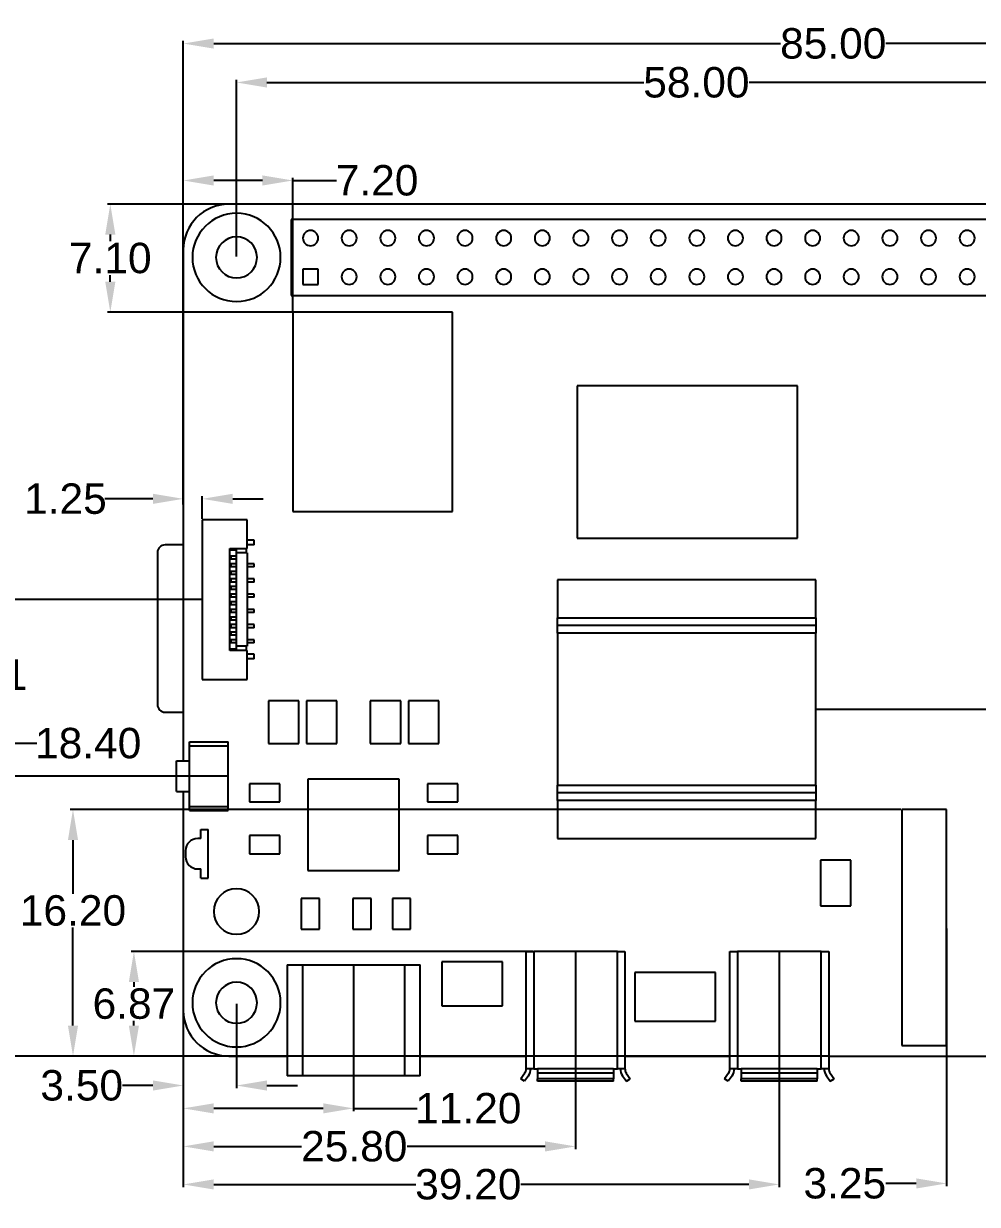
# Model space of a CAD drawing. Header units: millimetres. Extents: x 18 to 219, y -42 to 36.
# Drawn here: x 84.8 to 147.5, y -41.8 to 35.8 of the extents above; entities that cross this region are included whole.
import ezdxf

# ---------------------------------------------------------------- set-up
doc = ezdxf.new("R2010")
doc.units = ezdxf.units.MM
doc.header["$MEASUREMENT"] = 0
doc.styles.get("Standard").update_dxf_attribs({"font": 'arial.ttf'})
doc.dimstyles.get("Standard").update_dxf_attribs({"dimtxt": 2, "dimasz": 2, "dimexe": 0.18, "dimexo": 0.0625, "dimgap": 0.09, "dimtad": 0, "dimtih": 1, "dimtoh": 1, "dimzin": 0, "dimdsep": 46, "dimtxsty": 'Standard', "dimcen": 0.09, "dimadec": 0, "dimazin": 0, "dimtfac": 1, "dimtofl": 0, "dimtmove": 0, "dimatfit": 3, "dimfxl": 1, "dimtolj": 1, "dimtzin": 0, "dimarcsym": 0})

# ---------------------------------------------------------------- blocks, each defined once
blk = doc.blocks.new('*D5')
at = {"color": 0, "lineweight": -2}
for p, q in [((118.239, -25.193), (91.827, -25.193)), ((92.007, -27.193), (92.007, -27.515)), ((92.007, -30.059), (92.007, -29.737)), ((110.764, -32.059), (91.827, -32.059))]:
    blk.add_line(p, q, dxfattribs=at)
at = {"color": 0}
for points in [[(92.341, -27.193), (91.674, -27.193), (92.007, -25.193)], [(91.674, -30.059), (92.341, -30.059), (92.007, -32.059)]]:
    blk.add_solid(points, dxfattribs=at)
at = {"layer": 'Defpoints', "color": 0}
for p in [(118.301, -25.193), (92.007, -32.059), (110.826, -32.059)]:
    blk.add_point(p, dxfattribs=at)
at = {"color": 0, "insert": (92.007, -28.626), "char_height": 2, "attachment_point": 5}
blk.add_mtext('\\A1;6.87', dxfattribs=at)
blk = doc.blocks.new('*D6')
at = {"color": 0, "lineweight": -2}
for p, q in [((95.256, -25.256), (95.256, -38.18)), ((121.051, -25.256), (121.051, -38.18)), ((97.256, -38), (103.022, -38)), ((119.051, -38), (109.978, -38))]:
    blk.add_line(p, q, dxfattribs=at)
at = {"color": 0}
for points in [[(97.256, -37.667), (97.256, -38.333), (95.256, -38)], [(119.051, -38.333), (119.051, -37.667), (121.051, -38)]]:
    blk.add_solid(points, dxfattribs=at)
at = {"layer": 'Defpoints', "color": 0}
for p in [(95.256, -25.193), (121.051, -25.193), (95.256, -38)]:
    blk.add_point(p, dxfattribs=at)
at = {"color": 0, "insert": (106.5, -38), "char_height": 2, "attachment_point": 5}
blk.add_mtext('\\A1;25.80', dxfattribs=at)
blk = doc.blocks.new('*D7')
at = {"color": 0, "lineweight": -2}
for p, q in [((95.256, -25.256), (95.256, -40.68)), ((134.451, -25.256), (134.451, -40.68)), ((97.256, -40.5), (110.54, -40.5)), ((132.451, -40.5), (117.46, -40.5))]:
    blk.add_line(p, q, dxfattribs=at)
at = {"color": 0}
for points in [[(97.256, -40.167), (97.256, -40.833), (95.256, -40.5)], [(132.451, -40.833), (132.451, -40.167), (134.451, -40.5)]]:
    blk.add_solid(points, dxfattribs=at)
at = {"layer": 'Defpoints', "color": 0}
for p in [(95.256, -25.193), (134.451, -25.193), (95.256, -40.5)]:
    blk.add_point(p, dxfattribs=at)
at = {"color": 0, "insert": (114, -40.5), "char_height": 2, "attachment_point": 5}
blk.add_mtext('\\A1;39.20', dxfattribs=at)
blk = doc.blocks.new('*D8')
at = {"color": 0, "lineweight": -2}
for p, q in [((95.256, -26.121), (95.256, -35.68)), ((106.456, -26.121), (106.456, -35.68)), ((104.456, -35.5), (97.256, -35.5)), ((106.456, -35.5), (110.633, -35.5))]:
    blk.add_line(p, q, dxfattribs=at)
at = {"color": 0}
for points in [[(97.256, -35.167), (97.256, -35.833), (95.256, -35.5)], [(104.456, -35.833), (104.456, -35.167), (106.456, -35.5)]]:
    blk.add_solid(points, dxfattribs=at)
at = {"layer": 'Defpoints', "color": 0}
for p in [(95.256, -26.059), (106.456, -26.059), (95.256, -35.5)]:
    blk.add_point(p, dxfattribs=at)
at = {"color": 0, "insert": (114, -35.5), "char_height": 2, "attachment_point": 5}
blk.add_mtext('\\A1;11.20', dxfattribs=at)
blk = doc.blocks.new('*D9')
at = {"color": 0, "lineweight": -2}
for p, q in [((95.256, -28.621), (95.256, -34.178)), ((98.756, -28.621), (98.756, -34.178)), ((93.256, -33.998), (91.256, -33.998)), ((100.756, -33.998), (102.756, -33.998))]:
    blk.add_line(p, q, dxfattribs=at)
at = {"color": 0}
for points in [[(93.256, -34.331), (93.256, -33.664), (95.256, -33.998)], [(100.756, -33.664), (100.756, -34.331), (98.756, -33.998)]]:
    blk.add_solid(points, dxfattribs=at)
at = {"layer": 'Defpoints', "color": 0}
for p in [(95.256, -28.559), (98.756, -28.559), (95.256, -33.998)]:
    blk.add_point(p, dxfattribs=at)
at = {"color": 0, "insert": (88.573, -33.998), "char_height": 2, "attachment_point": 5}
blk.add_mtext('\\A1;3.50', dxfattribs=at)
blk = doc.blocks.new('*D10')
at = {"color": 0, "lineweight": -2}
for p, q in [((83.633, -13.659), (83.633, -11.5)), ((83.633, -11.5), (85.633, -11.5)), ((98.144, -13.659), (83.453, -13.659)), ((83.633, -15.659), (83.633, -30.059)), ((98.144, -32.059), (83.453, -32.059))]:
    blk.add_line(p, q, dxfattribs=at)
at = {"color": 0}
for points in [[(83.966, -15.659), (83.3, -15.659), (83.633, -13.659)], [(83.3, -30.059), (83.966, -30.059), (83.633, -32.059)]]:
    blk.add_solid(points, dxfattribs=at)
at = {"layer": 'Defpoints', "color": 0}
for p in [(98.206, -13.659), (83.633, -32.059), (98.206, -32.059)]:
    blk.add_point(p, dxfattribs=at)
at = {"color": 0, "insert": (89, -11.5), "char_height": 2, "attachment_point": 5}
blk.add_mtext('\\A1;18.40', dxfattribs=at)
blk = doc.blocks.new('*D11')
at = {"color": 0, "lineweight": -2}
for p, q in [((96.444, -2.049), (81.32, -2.049)), ((81.5, -4.049), (81.5, -5.888)), ((81.5, -30.059), (81.5, -8.112)), ((96.444, -32.059), (81.32, -32.059))]:
    blk.add_line(p, q, dxfattribs=at)
at = {"color": 0}
for points in [[(81.833, -4.049), (81.167, -4.049), (81.5, -2.049)], [(81.167, -30.059), (81.833, -30.059), (81.5, -32.059)]]:
    blk.add_solid(points, dxfattribs=at)
at = {"layer": 'Defpoints', "color": 0}
for p in [(96.506, -2.049), (81.5, -32.059), (96.506, -32.059)]:
    blk.add_point(p, dxfattribs=at)
at = {"color": 0, "insert": (81.5, -7), "char_height": 2, "attachment_point": 5}
blk.add_mtext('\\A1;30.01', dxfattribs=at)
blk = doc.blocks.new('*D12')
at = {"color": 0, "lineweight": -2}
for p, q in [((95.256, 16.904), (95.256, 25.68)), ((102.456, 16.904), (102.456, 25.68)), ((100.456, 25.5), (97.256, 25.5)), ((102.456, 25.5), (105.324, 25.5))]:
    blk.add_line(p, q, dxfattribs=at)
at = {"color": 0}
for points in [[(97.256, 25.833), (97.256, 25.167), (95.256, 25.5)], [(100.456, 25.167), (100.456, 25.833), (102.456, 25.5)]]:
    blk.add_solid(points, dxfattribs=at)
at = {"layer": 'Defpoints', "color": 0}
for p in [(95.256, 25.5), (95.256, 16.841), (102.456, 16.841)]:
    blk.add_point(p, dxfattribs=at)
at = {"color": 0, "insert": (108, 25.5), "char_height": 2, "attachment_point": 5}
blk.add_mtext('\\A1;7.20', dxfattribs=at)
blk = doc.blocks.new('*D13')
at = {"color": 0, "lineweight": -2, "transparency": 16777216}
for p, q in [((107.644, 23.941), (90.274, 23.941)), ((90.454, 21.941), (90.454, 21.502)), ((90.454, 18.841), (90.454, 19.28)), ((107.644, 16.841), (90.274, 16.841))]:
    blk.add_line(p, q, dxfattribs=at)
at = {"color": 0, "transparency": 16777216}
for points in [[(90.121, 21.941), (90.787, 21.941), (90.454, 23.941)], [(90.121, 18.841), (90.787, 18.841), (90.454, 16.841)]]:
    blk.add_solid(points, dxfattribs=at)
at = {"layer": 'Defpoints', "color": 0}
for p in [(90.454, 23.941), (107.706, 23.941), (107.706, 16.841)]:
    blk.add_point(p, dxfattribs=at)
at = {"color": 0, "transparency": 16777216, "insert": (90.454, 20.391), "char_height": 2, "attachment_point": 5}
blk.add_mtext('\\A1;7.10', dxfattribs=at)
blk = doc.blocks.new('*D22')
at = {"color": 0, "lineweight": -2}
for p, q in [((95.256, 4.204), (95.256, 34.68)), ((97.256, 34.5), (134.538, 34.5)), ((178.256, 34.5), (141.462, 34.5)), ((180.256, 4.204), (180.256, 34.68))]:
    blk.add_line(p, q, dxfattribs=at)
at = {"color": 0}
for points in [[(97.256, 34.833), (97.256, 34.167), (95.256, 34.5)], [(178.256, 34.167), (178.256, 34.833), (180.256, 34.5)]]:
    blk.add_solid(points, dxfattribs=at)
at = {"layer": 'Defpoints', "color": 0}
for p in [(180.256, 34.5), (95.256, 4.141), (180.256, 4.141)]:
    blk.add_point(p, dxfattribs=at)
at = {"color": 0, "insert": (138, 34.5), "char_height": 2, "attachment_point": 5}
blk.add_mtext('\\A1;85.00', dxfattribs=at)
blk = doc.blocks.new('*D26')
at = {"color": 0, "lineweight": -2}
for p, q in [((145.456, -23.671), (145.456, -40.616)), ((148.706, -23.671), (148.706, -40.616)), ((143.456, -40.436), (141.456, -40.436)), ((150.706, -40.436), (152.706, -40.436))]:
    blk.add_line(p, q, dxfattribs=at)
at = {"color": 0}
for points in [[(143.456, -40.77), (143.456, -40.103), (145.456, -40.436)], [(150.706, -40.103), (150.706, -40.77), (148.706, -40.436)]]:
    blk.add_solid(points, dxfattribs=at)
at = {"layer": 'Defpoints', "color": 0}
for p in [(145.456, -23.609), (148.706, -23.609), (148.706, -40.436)]:
    blk.add_point(p, dxfattribs=at)
at = {"color": 0, "insert": (138.762, -40.436), "char_height": 2, "attachment_point": 5}
blk.add_mtext('\\A1;3.25', dxfattribs=at)
blk = doc.blocks.new('*D29')
at = {"color": 0, "lineweight": -2}
for p, q in [((95.256, 4.634), (95.256, 4.751)), ((96.506, 3.264), (96.506, 4.751)), ((93.256, 4.571), (90.103, 4.571)), ((98.506, 4.571), (100.506, 4.571))]:
    blk.add_line(p, q, dxfattribs=at)
at = {"color": 0}
for points in [[(93.256, 4.238), (93.256, 4.905), (95.256, 4.571)], [(98.506, 4.905), (98.506, 4.238), (96.506, 4.571)]]:
    blk.add_solid(points, dxfattribs=at)
at = {"layer": 'Defpoints', "color": 0}
for p in [(95.256, 4.571), (95.256, 4.571), (96.506, 3.201)]:
    blk.add_point(p, dxfattribs=at)
at = {"color": 0, "insert": (87.503, 4.571), "char_height": 2, "attachment_point": 5}
blk.add_mtext('\\A1;1.25', dxfattribs=at)
blk = doc.blocks.new('*D41')
at = {"color": 0, "lineweight": -2}
for p, q in [((98.756, 20.504), (98.756, 32.122)), ((100.756, 31.942), (125.539, 31.942)), ((154.756, 31.942), (132.461, 31.942)), ((156.756, 20.504), (156.756, 32.122))]:
    blk.add_line(p, q, dxfattribs=at)
at = {"color": 0}
for points in [[(100.756, 32.275), (100.756, 31.608), (98.756, 31.942)], [(154.756, 31.608), (154.756, 32.275), (156.756, 31.942)]]:
    blk.add_solid(points, dxfattribs=at)
at = {"layer": 'Defpoints', "color": 0}
for p in [(156.756, 31.942), (98.756, 20.441), (156.756, 20.441)]:
    blk.add_point(p, dxfattribs=at)
at = {"color": 0, "insert": (129, 31.942), "char_height": 2, "attachment_point": 5}
blk.add_mtext('\\A1;58.00', dxfattribs=at)
blk = doc.blocks.new('*D47')
at = {"color": 0, "lineweight": -2}
for p, q in [((142.444, -15.859), (87.82, -15.859)), ((88, -17.859), (88, -21.389)), ((88, -30.059), (88, -23.611)), ((137.639, -32.059), (87.82, -32.059))]:
    blk.add_line(p, q, dxfattribs=at)
at = {"color": 0}
for points in [[(88.333, -17.859), (87.667, -17.859), (88, -15.859)], [(87.667, -30.059), (88.333, -30.059), (88, -32.059)]]:
    blk.add_solid(points, dxfattribs=at)
at = {"layer": 'Defpoints', "color": 0}
for p in [(142.506, -15.859), (88, -32.059), (137.701, -32.059)]:
    blk.add_point(p, dxfattribs=at)
at = {"color": 0, "insert": (88, -22.5), "char_height": 2, "attachment_point": 5}
blk.add_mtext('\\A1;16.20', dxfattribs=at)
blk = doc.blocks.new('*D48')
at = {"color": 0, "lineweight": -2}
for p, q in [((136.919, -9.259), (196.68, -9.259)), ((196.5, -11.259), (196.5, -17.889)), ((196.5, -30.059), (196.5, -20.111)), ((137.819, -32.059), (196.68, -32.059))]:
    blk.add_line(p, q, dxfattribs=at)
at = {"color": 0}
for points in [[(196.833, -11.259), (196.167, -11.259), (196.5, -9.259)], [(196.167, -30.059), (196.833, -30.059), (196.5, -32.059)]]:
    blk.add_solid(points, dxfattribs=at)
at = {"layer": 'Defpoints', "color": 0}
for p in [(136.856, -9.259), (137.756, -32.059), (196.5, -32.059)]:
    blk.add_point(p, dxfattribs=at)
at = {"color": 0, "insert": (196.5, -19), "char_height": 2, "attachment_point": 5}
blk.add_mtext('\\A1;22.80', dxfattribs=at)

msp = doc.modelspace()

# ---------------------------------------------------------------- linework, layer by layer
at = {"color": 7, "linetype": 'Continuous', "lineweight": 25}
for p, q in [((177.256, 23.941), (98.256, 23.941)), ((153.156, 22.941), (102.356, 22.941)), ((102.356, 22.941), (102.356, 17.941)), ((95.256, 20.941), (95.256, -12.659)), ((104.126, 19.671), (103.126, 19.671)), ((103.126, 19.671), (103.126, 18.671)), ((104.126, 18.671), (104.126, 19.671)), ((103.126, 18.671), (104.126, 18.671)), ((102.356, 17.941), (153.156, 17.941)), ((102.456, 16.841), (102.456, 3.741)), ((112.956, 16.841), (102.456, 16.841)), ((112.956, 3.741), (112.956, 16.841)), ((135.656, 11.991), (121.156, 11.991)), ((121.156, 11.991), (121.156, 1.991)), ((135.656, 1.991), (135.656, 11.991)), ((96.506, 3.201), (96.506, -7.299)), ((99.456, 3.201), (96.506, 3.201)), ((99.456, 1.301), (99.456, 3.201)), ((102.456, 3.741), (112.956, 3.741)), ((99.906, 1.851), (99.456, 1.851)), ((99.906, 1.551), (99.906, 1.851)), ((121.156, 1.991), (135.656, 1.991)), ((93.556, 1.041), (93.556, -8.959)), ((95.256, 1.541), (94.056, 1.541)), ((98.326, 1.301), (99.456, 1.301)), ((98.326, -5.399), (98.326, 1.301)), ((98.336, 1.211), (98.326, 1.211)), ((98.336, 1.301), (98.336, 1.211)), ((98.336, 1.211), (98.736, 1.211)), ((98.376, 0.801), (98.376, 0.601)), ((98.726, 0.801), (98.376, 0.801)), ((98.726, 0.801), (98.726, 0.601)), ((98.736, 0.801), (98.726, 0.801)), ((98.736, 1.211), (98.736, 1.011)), ((98.736, 1.011), (98.736, -5.109)), ((99.456, 1.011), (98.736, 1.011)), ((99.406, 1.011), (99.406, 1.301)), ((99.906, 1.551), (99.456, 1.551)), ((99.456, 1.011), (99.456, -5.109)), ((98.726, 0.601), (98.376, 0.601)), ((98.376, 0.301), (98.376, 0.101)), ((98.726, 0.301), (98.376, 0.301)), ((98.726, 0.101), (98.376, 0.101)), ((98.726, 0.601), (98.736, 0.601)), ((98.726, 0.301), (98.726, 0.101)), ((98.736, 0.301), (98.726, 0.301)), ((98.726, 0.101), (98.736, 0.101)), ((99.906, 0.301), (99.456, 0.301)), ((99.906, 0.101), (99.456, 0.101)), ((99.906, 0.101), (99.906, 0.301)), ((98.376, -0.199), (98.376, -0.399)), ((98.726, -0.199), (98.376, -0.199)), ((98.726, -0.399), (98.376, -0.399)), ((98.376, -0.699), (98.376, -0.899)), ((98.726, -0.699), (98.376, -0.699)), ((98.726, -0.199), (98.726, -0.399)), ((98.736, -0.199), (98.726, -0.199)), ((98.726, -0.399), (98.736, -0.399)), ((98.726, -0.699), (98.726, -0.899)), ((98.736, -0.699), (98.726, -0.699)), ((99.906, -0.699), (99.456, -0.699)), ((99.906, -0.899), (99.906, -0.699)), ((136.856, -0.759), (119.856, -0.759)), ((119.856, -0.759), (119.856, -3.259)), ((136.856, -3.259), (136.856, -0.759)), ((98.726, -0.899), (98.376, -0.899)), ((98.376, -1.199), (98.376, -1.399)), ((98.726, -1.199), (98.376, -1.199)), ((98.726, -1.399), (98.376, -1.399)), ((98.726, -0.899), (98.736, -0.899)), ((98.726, -1.199), (98.726, -1.399)), ((98.736, -1.199), (98.726, -1.199)), ((98.726, -1.399), (98.736, -1.399)), ((99.906, -0.899), (99.456, -0.899)), ((98.376, -1.699), (98.376, -1.899)), ((98.726, -1.699), (98.376, -1.699)), ((98.726, -1.899), (98.376, -1.899)), ((98.376, -2.199), (98.376, -2.399)), ((98.726, -2.199), (98.376, -2.199)), ((98.726, -1.699), (98.726, -1.899)), ((98.736, -1.699), (98.726, -1.699)), ((98.726, -1.899), (98.736, -1.899)), ((98.726, -2.199), (98.726, -2.399)), ((98.736, -2.199), (98.726, -2.199)), ((99.906, -1.699), (99.456, -1.699)), ((99.906, -1.899), (99.456, -1.899)), ((99.906, -1.899), (99.906, -1.699)), ((98.726, -2.399), (98.376, -2.399)), ((98.376, -2.699), (98.376, -2.899)), ((98.726, -2.699), (98.376, -2.699)), ((98.726, -2.899), (98.376, -2.899)), ((98.726, -2.399), (98.736, -2.399)), ((98.726, -2.699), (98.726, -2.899)), ((98.736, -2.699), (98.726, -2.699)), ((98.726, -2.899), (98.736, -2.899)), ((99.906, -2.699), (99.456, -2.699)), ((99.906, -2.899), (99.456, -2.899)), ((99.906, -2.899), (99.906, -2.699)), ((98.376, -3.199), (98.376, -3.399)), ((98.726, -3.199), (98.376, -3.199)), ((98.726, -3.399), (98.376, -3.399)), ((98.376, -3.699), (98.376, -3.899)), ((98.726, -3.699), (98.376, -3.699)), ((98.726, -3.199), (98.726, -3.399)), ((98.736, -3.199), (98.726, -3.199)), ((98.726, -3.399), (98.736, -3.399)), ((98.726, -3.699), (98.726, -3.899)), ((98.736, -3.699), (98.726, -3.699)), ((99.906, -3.699), (99.456, -3.699)), ((99.906, -3.899), (99.906, -3.699)), ((119.856, -3.259), (136.856, -3.259)), ((119.856, -3.759), (119.856, -3.259)), ((136.856, -3.759), (119.856, -3.759)), ((119.856, -4.259), (119.856, -3.759)), ((136.856, -3.259), (136.856, -3.759)), ((136.856, -3.759), (136.856, -4.259)), ((98.726, -3.899), (98.376, -3.899)), ((98.376, -4.199), (98.376, -4.399)), ((98.726, -4.199), (98.376, -4.199)), ((98.726, -4.399), (98.376, -4.399)), ((98.726, -3.899), (98.736, -3.899)), ((98.726, -4.199), (98.726, -4.399)), ((98.736, -4.199), (98.726, -4.199)), ((98.726, -4.399), (98.736, -4.399)), ((99.906, -3.899), (99.456, -3.899)), ((136.856, -4.259), (119.856, -4.259)), ((119.856, -4.259), (119.856, -14.259)), ((136.856, -14.259), (136.856, -4.259)), ((98.336, -5.309), (98.326, -5.309)), ((99.456, -5.399), (98.326, -5.399)), ((98.736, -5.309), (98.336, -5.309)), ((98.336, -5.309), (98.336, -5.399)), ((98.376, -4.699), (98.376, -4.899)), ((98.726, -4.699), (98.376, -4.699)), ((98.726, -4.899), (98.376, -4.899)), ((98.726, -4.699), (98.726, -4.899)), ((98.736, -4.699), (98.726, -4.699)), ((98.726, -4.899), (98.736, -4.899)), ((99.456, -5.109), (98.736, -5.109)), ((98.736, -5.109), (98.736, -5.309)), ((99.406, -5.399), (99.406, -5.109)), ((99.906, -4.699), (99.456, -4.699)), ((99.906, -4.899), (99.456, -4.899)), ((99.456, -7.299), (99.456, -5.399)), ((99.906, -4.899), (99.906, -4.699)), ((99.906, -5.649), (99.456, -5.649)), ((99.906, -5.949), (99.456, -5.949)), ((99.906, -5.949), (99.906, -5.649)), ((96.506, -7.299), (99.456, -7.299)), ((102.856, -8.709), (100.856, -8.709)), ((100.856, -8.709), (100.856, -11.509)), ((102.856, -11.509), (102.856, -8.709)), ((105.356, -8.709), (103.356, -8.709)), ((103.356, -8.709), (103.356, -11.509)), ((105.356, -11.509), (105.356, -8.709)), ((109.556, -8.709), (107.556, -8.709)), ((107.556, -8.709), (107.556, -11.509)), ((109.556, -11.509), (109.556, -8.709)), ((112.056, -8.709), (110.056, -8.709)), ((110.056, -8.709), (110.056, -11.509)), ((112.056, -11.509), (112.056, -8.709)), ((94.056, -9.459), (95.256, -9.459)), ((95.656, -11.409), (98.206, -11.409)), ((95.656, -11.659), (95.656, -11.409)), ((98.206, -11.659), (98.206, -11.409)), ((100.856, -11.509), (102.856, -11.509)), ((103.356, -11.509), (105.356, -11.509)), ((107.556, -11.509), (109.556, -11.509)), ((110.056, -11.509), (112.056, -11.509)), ((95.656, -11.659), (98.206, -11.659)), ((95.656, -15.659), (95.656, -11.659)), ((98.206, -15.659), (98.206, -11.659)), ((94.806, -12.659), (95.656, -12.659)), ((94.806, -14.659), (94.806, -12.659)), ((103.456, -13.859), (103.456, -19.859)), ((109.456, -13.859), (103.456, -13.859)), ((109.456, -19.859), (109.456, -13.859)), ((94.806, -14.659), (95.656, -14.659)), ((95.256, -14.659), (95.256, -29.059)), ((99.606, -14.159), (99.606, -15.359)), ((101.606, -14.159), (99.606, -14.159)), ((101.606, -15.359), (101.606, -14.159)), ((111.306, -14.159), (111.306, -15.359)), ((113.306, -14.159), (111.306, -14.159)), ((113.306, -15.359), (113.306, -14.159)), ((119.856, -14.259), (136.856, -14.259)), ((119.856, -14.759), (119.856, -14.259)), ((136.856, -14.259), (136.856, -14.759)), ((99.606, -15.359), (101.606, -15.359)), ((111.306, -15.359), (113.306, -15.359)), ((136.856, -14.759), (119.856, -14.759)), ((119.856, -15.259), (119.856, -14.759)), ((136.856, -15.259), (119.856, -15.259)), ((119.856, -15.259), (119.856, -17.759)), ((136.856, -14.759), (136.856, -15.259)), ((136.856, -17.759), (136.856, -15.259)), ((95.656, -15.659), (98.206, -15.659)), ((95.656, -15.909), (95.656, -15.659)), ((95.656, -15.909), (98.206, -15.909)), ((98.206, -15.909), (98.206, -15.659)), ((145.456, -15.859), (142.506, -15.859)), ((142.506, -15.859), (142.506, -31.359)), ((145.456, -31.359), (145.456, -15.859)), ((96.406, -17.759), (96.206, -17.759)), ((96.406, -17.159), (96.886, -17.159)), ((96.406, -17.759), (96.406, -17.159)), ((96.886, -20.359), (96.886, -17.159)), ((99.606, -17.559), (99.606, -18.759)), ((101.606, -17.559), (99.606, -17.559)), ((101.606, -18.759), (101.606, -17.559)), ((111.306, -17.559), (111.306, -18.759)), ((113.306, -17.559), (111.306, -17.559)), ((113.306, -18.759), (113.306, -17.559)), ((119.856, -17.759), (136.856, -17.759)), ((95.406, -18.559), (95.406, -18.959)), ((99.606, -18.759), (101.606, -18.759)), ((111.306, -18.759), (113.306, -18.759)), ((137.156, -19.184), (137.156, -22.184)), ((139.156, -19.184), (137.156, -19.184)), ((139.156, -22.184), (139.156, -19.184)), ((96.206, -19.759), (96.406, -19.759)), ((96.406, -20.359), (96.406, -19.759)), ((103.456, -19.859), (109.456, -19.859)), ((96.406, -20.359), (96.886, -20.359)), ((103.006, -21.709), (103.006, -23.709)), ((104.206, -21.709), (103.006, -21.709)), ((104.206, -23.709), (104.206, -21.709)), ((107.606, -21.709), (106.406, -21.709)), ((106.406, -21.709), (106.406, -23.709)), ((107.606, -23.709), (107.606, -21.709)), ((110.206, -21.709), (109.006, -21.709)), ((109.006, -21.709), (109.006, -23.709)), ((110.206, -23.709), (110.206, -21.709)), ((137.156, -22.184), (139.156, -22.184)), ((103.006, -23.709), (104.206, -23.709)), ((106.406, -23.709), (107.606, -23.709)), ((109.006, -23.709), (110.206, -23.709)), ((117.801, -32.893), (117.801, -25.193)), ((117.801, -25.193), (118.301, -25.193)), ((118.301, -25.193), (118.301, -32.893)), ((123.801, -25.193), (118.301, -25.193)), ((123.801, -32.893), (123.801, -25.193)), ((123.801, -25.193), (124.301, -25.193)), ((124.301, -25.193), (124.301, -32.893)), ((131.201, -32.893), (131.201, -25.193)), ((131.201, -25.193), (131.701, -25.193)), ((131.701, -25.193), (131.701, -32.893)), ((137.201, -25.193), (131.701, -25.193)), ((137.201, -32.893), (137.201, -25.193)), ((137.201, -25.193), (137.701, -25.193)), ((137.701, -25.193), (137.701, -32.893)), ((102.086, -26.059), (102.086, -33.359)), ((102.086, -26.059), (103.086, -26.059)), ((103.086, -26.059), (103.086, -33.359)), ((103.086, -26.059), (109.826, -26.059)), ((109.826, -33.359), (109.826, -26.059)), ((109.826, -26.059), (110.826, -26.059)), ((110.826, -33.359), (110.826, -26.059)), ((116.256, -25.859), (112.256, -25.859)), ((112.256, -25.859), (112.256, -28.759)), ((116.256, -28.759), (116.256, -25.859)), ((124.956, -26.559), (124.956, -29.759)), ((130.256, -26.559), (124.956, -26.559)), ((130.256, -29.759), (130.256, -26.559)), ((112.256, -28.759), (116.256, -28.759)), ((124.956, -29.759), (130.256, -29.759)), ((142.506, -31.359), (145.456, -31.359)), ((98.256, -32.059), (102.086, -32.059)), ((110.826, -32.059), (117.801, -32.059)), ((124.301, -32.059), (131.201, -32.059)), ((137.701, -32.059), (177.256, -32.059)), ((103.086, -33.359), (102.086, -33.359)), ((109.826, -33.359), (103.086, -33.359)), ((110.826, -33.359), (109.826, -33.359)), ((117.71, -33.181), (117.451, -33.55)), ((117.956, -33.353), (117.697, -33.722)), ((118.301, -32.893), (117.801, -32.893)), ((118.301, -32.893), (118.551, -32.893)), ((123.551, -32.893), (118.551, -32.893)), ((118.551, -32.893), (118.551, -33.181)), ((123.551, -33.181), (118.551, -33.181)), ((118.551, -33.181), (118.551, -33.55)), ((123.551, -32.893), (123.551, -33.181)), ((123.551, -32.893), (123.801, -32.893)), ((123.551, -33.181), (123.551, -33.55)), ((124.301, -32.893), (123.801, -32.893)), ((124.147, -33.353), (124.406, -33.722)), ((124.392, -33.181), (124.651, -33.55)), ((131.11, -33.181), (130.851, -33.55)), ((131.356, -33.353), (131.097, -33.722)), ((131.701, -32.893), (131.201, -32.893)), ((131.701, -32.893), (131.951, -32.893)), ((136.951, -32.893), (131.951, -32.893)), ((131.951, -32.893), (131.951, -33.181)), ((136.951, -33.181), (131.951, -33.181)), ((131.951, -33.181), (131.951, -33.55)), ((136.951, -32.893), (136.951, -33.181)), ((136.951, -32.893), (137.201, -32.893)), ((136.951, -33.181), (136.951, -33.55)), ((137.701, -32.893), (137.201, -32.893)), ((137.547, -33.353), (137.806, -33.722)), ((137.792, -33.181), (138.051, -33.55)), ((117.697, -33.722), (117.451, -33.55)), ((123.551, -33.55), (118.551, -33.55)), ((118.551, -33.722), (118.551, -33.55)), ((123.551, -33.722), (118.551, -33.722)), ((123.551, -33.722), (123.551, -33.55)), ((124.406, -33.722), (124.651, -33.55)), ((131.097, -33.722), (130.851, -33.55)), ((136.951, -33.55), (131.951, -33.55)), ((131.951, -33.722), (131.951, -33.55)), ((136.951, -33.722), (131.951, -33.722)), ((136.951, -33.722), (136.951, -33.55)), ((137.806, -33.722), (138.051, -33.55))]:
    msp.add_line(p, q, dxfattribs=at)
for centre, radius, start, end in [((98.256, 20.941), 3, 90, 180), ((98.756, 20.441), 2.9, 90, 270), ((98.756, 20.441), 2.9, 270, 90), ((98.756, 20.441), 1.35, 90, 270), ((98.756, 20.441), 1.35, 270, 90), ((103.626, 21.711), 0.5, 90, 270), ((103.626, 21.711), 0.5, 270, 90), ((106.166, 21.711), 0.5, 90, 270), ((106.166, 21.711), 0.5, 270, 90), ((108.706, 21.711), 0.5, 90, 270), ((108.706, 21.711), 0.5, 270, 90), ((111.246, 21.711), 0.5, 90, 270), ((111.246, 21.711), 0.5, 270, 90), ((113.786, 21.711), 0.5, 90, 270), ((113.786, 21.711), 0.5, 270, 90), ((116.326, 21.711), 0.5, 90, 270), ((116.326, 21.711), 0.5, 270, 90), ((118.866, 21.711), 0.5, 90, 270), ((118.866, 21.711), 0.5, 270, 90), ((121.406, 21.711), 0.5, 90, 270), ((121.406, 21.711), 0.5, 270, 90), ((123.946, 21.711), 0.5, 90, 270), ((123.946, 21.711), 0.5, 270, 90), ((126.486, 21.711), 0.5, 90, 270), ((126.486, 21.711), 0.5, 270, 90), ((129.026, 21.711), 0.5, 90, 270), ((129.026, 21.711), 0.5, 270, 90), ((131.566, 21.711), 0.5, 90, 270), ((131.566, 21.711), 0.5, 270, 90), ((134.106, 21.711), 0.5, 90, 270), ((134.106, 21.711), 0.5, 270, 90), ((136.646, 21.711), 0.5, 90, 270), ((136.646, 21.711), 0.5, 270, 90), ((139.186, 21.711), 0.5, 90, 270), ((139.186, 21.711), 0.5, 270, 90), ((141.726, 21.711), 0.5, 90, 270), ((141.726, 21.711), 0.5, 270, 90), ((144.266, 21.711), 0.5, 90, 270), ((144.266, 21.711), 0.5, 270, 90), ((146.806, 21.711), 0.5, 90, 270), ((146.806, 21.711), 0.5, 270, 90), ((106.166, 19.171), 0.5, 90, 270), ((106.166, 19.171), 0.5, 270, 90), ((108.706, 19.171), 0.5, 90, 270), ((108.706, 19.171), 0.5, 270, 90), ((111.246, 19.171), 0.5, 90, 270), ((111.246, 19.171), 0.5, 270, 90), ((113.786, 19.171), 0.5, 90, 270), ((113.786, 19.171), 0.5, 270, 90), ((116.326, 19.171), 0.5, 90, 270), ((116.326, 19.171), 0.5, 270, 90), ((118.866, 19.171), 0.5, 90, 270), ((118.866, 19.171), 0.5, 270, 90), ((121.406, 19.171), 0.5, 90, 270), ((121.406, 19.171), 0.5, 270, 90), ((123.946, 19.171), 0.5, 90, 270), ((123.946, 19.171), 0.5, 270, 90), ((126.486, 19.171), 0.5, 90, 270), ((126.486, 19.171), 0.5, 270, 90), ((129.026, 19.171), 0.5, 90, 270), ((129.026, 19.171), 0.5, 270, 90), ((131.566, 19.171), 0.5, 90, 270), ((131.566, 19.171), 0.5, 270, 90), ((134.106, 19.171), 0.5, 90, 270), ((134.106, 19.171), 0.5, 270, 90), ((136.646, 19.171), 0.5, 90, 270), ((136.646, 19.171), 0.5, 270, 90), ((139.186, 19.171), 0.5, 90, 270), ((139.186, 19.171), 0.5, 270, 90), ((141.726, 19.171), 0.5, 90, 270), ((141.726, 19.171), 0.5, 270, 90), ((144.266, 19.171), 0.5, 90, 270), ((144.266, 19.171), 0.5, 270, 90), ((146.806, 19.171), 0.5, 90, 270), ((146.806, 19.171), 0.5, 270, 90), ((94.056, 1.041), 0.5, 90, 180), ((94.056, -8.959), 0.5, 180, 270), ((96.206, -18.559), 0.8, 90, 180), ((96.206, -18.959), 0.8, 180, 270), ((98.756, -22.559), 1.5, 90, 270), ((98.756, -22.559), 1.5, 270, 90), ((98.756, -28.559), 2.9, 90, 270), ((98.756, -28.559), 2.9, 270, 90), ((98.756, -28.559), 1.35, 90, 270), ((98.756, -28.559), 1.35, 270, 90), ((98.256, -29.059), 3, 180, 270), ((117.301, -32.893), 0.5, 324.91185, 0), ((117.301, -32.893), 0.8, 324.91185, 0), ((124.801, -32.893), 0.8, 180, 215.08815), ((124.801, -32.893), 0.5, 180, 215.08815), ((130.701, -32.893), 0.5, 324.91185, 0), ((130.701, -32.893), 0.8, 324.91185, 0), ((138.201, -32.893), 0.8, 180, 215.08815), ((138.201, -32.893), 0.5, 180, 215.08815)]:
    msp.add_arc(centre, radius, start, end, dxfattribs=at)

# ---------------------------------------------------------------- dimensions: what is measured, and where the dimension line sits
at = {"color": 4}
for base, p1, p2, picture, middle in [((180.256, 34.5), (95.256, 4.141), (180.256, 4.141), '*D22', (138, 34.5)), ((156.756, 31.942), (98.756, 20.441), (156.756, 20.441), '*D41', (129, 31.942)), ((95.256, 25.5), (102.456, 16.841), (95.256, 16.841), '*D12', (108, 25.5)), ((95.256, 4.571), (96.506, 3.201), (95.256, 4.571), '*D29', (87.503, 4.571)), ((148.706, -40.436), (145.456, -23.609), (148.706, -23.609), '*D26', (138.762, -40.436)), ((95.2561, -38), (121.0514, -25.1933), (95.2561, -25.1933), '*D6', (106.5, -38)), ((95.2561, -40.5), (134.4513, -25.1933), (95.2561, -25.1933), '*D7', (114, -40.5)), ((95.256, -35.5), (106.456, -26.059), (95.256, -26.059), '*D8', (114, -35.5)), ((95.256, -33.998), (98.756, -28.559), (95.256, -28.559), '*D9', (88.573, -33.998))]:
    dim = msp.add_linear_dim(base=base, p1=p1, p2=p2, dimstyle='Standard', dxfattribs=at)
    dim.commit()
    dim.dimension.update_dxf_attribs({"geometry": picture, "text_midpoint": middle, "dimtype": 160})
for base, p1, p2, angle, picture, middle in [((90.454, 23.941), (107.706, 16.841), (107.706, 23.941), 90, '*D13', (90.454, 20.391)), ((81.5, -32.059), (96.506, -2.049), (96.506, -32.059), 90, '*D11', (81.5, -7)), ((196.5, -32.059), (136.856, -9.259), (137.756, -32.059), 90, '*D48', (196.5, -19)), ((83.633, -32.059), (98.206, -13.659), (98.206, -32.059), 90, '*D10', (89, -11.5)), ((88, -32.059), (142.506, -15.859), (137.701, -32.059), 270, '*D47', (88, -22.5)), ((92.007, -32.059), (118.301, -25.193), (110.826, -32.059), 270, '*D5', (92.007, -28.626))]:
    dim = msp.add_linear_dim(base=base, p1=p1, p2=p2, angle=angle, dimstyle='Standard', dxfattribs=at)
    dim.commit()
    dim.dimension.update_dxf_attribs({"geometry": picture, "text_midpoint": middle, "dimtype": 160})

doc.saveas('drawing.dxf')
